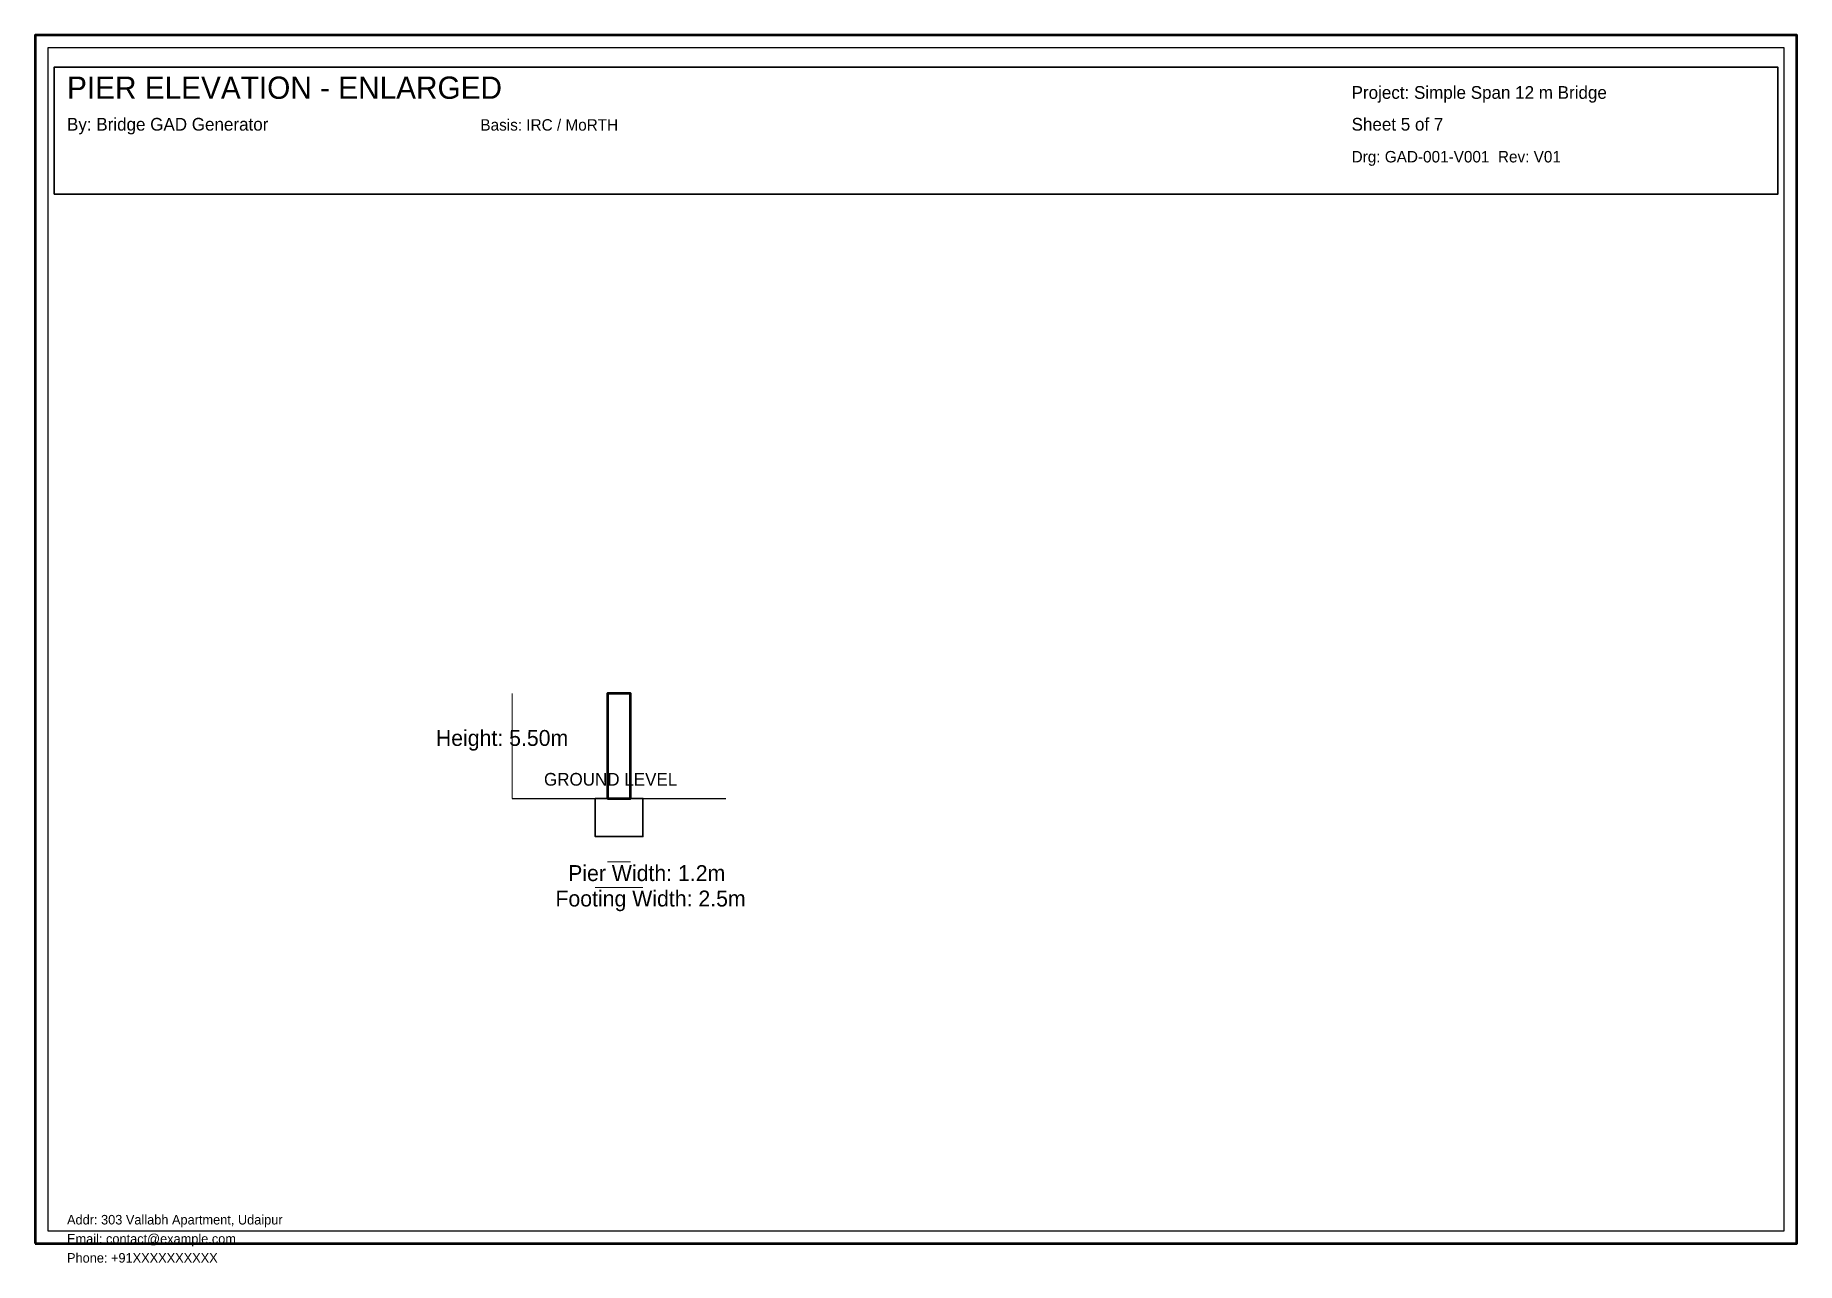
# Model space of a CAD drawing. Header units: metres. Extents: x 10 to 287, y 7 to 200.
import ezdxf

# ---------------------------------------------------------------- set-up
doc = ezdxf.new("R2010")
doc.units = ezdxf.units.M

msp = doc.modelspace()

# ---------------------------------------------------------------- linework, layer by layer
at = {"lineweight": 15}
for p, q in [((85, 80), (85, 96.5)), ((100, 70), (103.6, 70)), ((98.05, 66), (105.55, 66))]:
    msp.add_line(p, q, dxfattribs=at)
at = {"lineweight": 25}
msp.add_line((85, 80), (118.6, 80), dxfattribs=at)
at = {"lineweight": 50}
msp.add_lwpolyline([(10, 10), (287, 10), (287, 200), (10, 200), (10, 10)], dxfattribs=at)
at = {"lineweight": 25}
msp.add_lwpolyline([(12, 12), (285, 12), (285, 198), (12, 198), (12, 12)], dxfattribs=at)
at = {"lineweight": 35}
msp.add_lwpolyline([(13, 175), (284, 175), (284, 195), (13, 195), (13, 175)], dxfattribs=at)
at = {"color": 2, "lineweight": 50}
msp.add_lwpolyline([(100, 80), (103.6, 80), (103.6, 96.5), (100, 96.5), (100, 80)], dxfattribs=at)
at = {"color": 3, "lineweight": 35}
msp.add_lwpolyline([(98.05, 80), (105.55, 80), (105.55, 74), (98.05, 74), (98.05, 80)], dxfattribs=at)

# ---------------------------------------------------------------- texts
for s, height, p in [('PIER ELEVATION - ENLARGED', 3.5, (15, 190)), ('Project: Simple Span 12 m Bridge', 2, (217, 190)), ('By: Bridge GAD Generator', 2, (15, 185)), ('Basis: IRC / MoRTH', 1.8, (80, 185)), ('Sheet 5 of 7', 2, (217, 185)), ('Drg: GAD-001-V001  Rev: V01', 1.8, (217, 180)), ('Height: 5.50m', 2.5, (73, 88.25)), ('GROUND LEVEL', 2, (90, 82)), ('Pier Width: 1.2m', 2.5, (93.8, 67)), ('Footing Width: 2.5m', 2.5, (91.8, 63)), ('Addr: 303 Vallabh Apartment, Udaipur', 1.5, (15, 13)), ('Email: contact@example.com', 1.5, (15, 10)), ('Phone: +91XXXXXXXXXX', 1.5, (15, 7))]:
    msp.add_text(s, height=height).set_placement(p)

doc.saveas('drawing.dxf')
